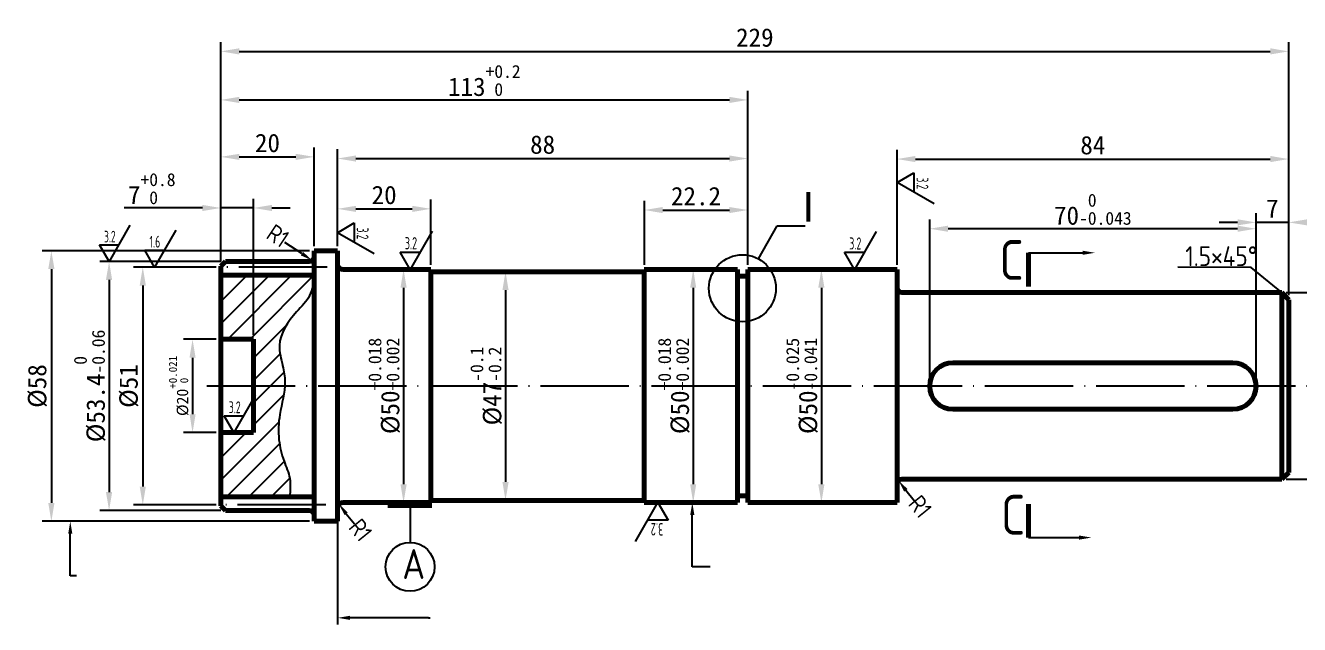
# Model space of a CAD drawing. Header units: millimetres. Extents: x -768 to 1998, y -1210 to -137.
# Drawn here: x -19.1 to 154, y -1167.1 to -1085.8 of the extents above; entities that cross this region are included whole.
import ezdxf

# ---------------------------------------------------------------- set-up
doc = ezdxf.new("R2010")
doc.units = ezdxf.units.MM
doc.header["$LTSCALE"] = 0.5
doc.header["$MEASUREMENT"] = 0
doc.linetypes.add('ACAD_ISO04W100', pattern=[30, 24, -3, 0, -3])
for name, color, linetype in [('中心线', 255, 'ACAD_ISO04W100'), ('剖面线', 2, 'Continuous'), ('标注线', 3, 'Continuous'), ('细实线', 255, 'Continuous')]:
    doc.layers.add(name, color=color, linetype=linetype)
doc.layers.add('粗实线', color=7, linetype='Continuous', lineweight=70)
doc.styles.add('biaozhu', font='gbenor.shx', dxfattribs={"height": 5, "bigfont": 'gbcbig.shx'})
doc.styles.add('gbcbig1', font='gbenor.shx', dxfattribs={"width": 0.7, "height": 5, "bigfont": 'gbcbig.shx'})
doc.styles.get("Standard").update_dxf_attribs({"font": '', "height": 2.5})
doc.styles.get('Standard').set_extended_font_data('SimSun')
doc.dimstyles.new('ISO-25', dxfattribs={"dimtxt": 2.5, "dimasz": 2.5, "dimexe": 1.25, "dimexo": 0.625, "dimtad": 1, "dimdsep": 46, "dimtxsty": 'Standard', "dimcen": 2.5, "dimadec": 0, "dimazin": 0, "dimtp": 0.5, "dimtm": 0.3, "dimtfac": 1, "dimtmove": 0, "dimatfit": 3, "dimfxl": 1, "dimarcsym": 0})

# ---------------------------------------------------------------- blocks, each defined once
blk = doc.blocks.new('*D251')
at = {"layer": 'Defpoints', "color": 0, "transparency": 16777216}
for p in [(7.47, -1128.36), (3.62, -1141.03), (7.47, -1141.03)]:
    blk.add_point(p, dxfattribs=at)
at = {"layer": '标注线', "color": 0, "lineweight": -2, "transparency": 16777216}
for p, q in [((6.85, -1128.36), (2.37, -1128.36)), ((3.62, -1130.86), (3.62, -1138.53)), ((6.85, -1141.03), (2.37, -1141.03))]:
    blk.add_line(p, q, dxfattribs=at)
at = {"layer": '标注线', "color": 0, "transparency": 16777216}
for points in [[(3.21, -1130.86), (4.04, -1130.86), (3.62, -1128.36)], [(3.21, -1138.53), (4.04, -1138.53), (3.62, -1141.03)]]:
    blk.add_solid(points, dxfattribs=at)
at = {"layer": '标注线', "color": 0, "transparency": 16777216, "insert": (1.75, -1134.7), "char_height": 2.5, "attachment_point": 5, "rotation": 90}
blk.add_mtext('{\\H0.625x;%%C20\\H0.7x;\\S+0.021^  0;}', dxfattribs=at)
blk = doc.blocks.new('*D252')
at = {"layer": 'Defpoints', "color": 0, "transparency": 16777216}
for p in [(7.47, -1118.56), (-3.14, -1150.86), (7.47, -1150.86)]:
    blk.add_point(p, dxfattribs=at)
at = {"layer": '标注线', "color": 0, "lineweight": -2, "transparency": 16777216}
for p, q in [((6.85, -1118.56), (-4.39, -1118.56)), ((-3.14, -1121.06), (-3.14, -1148.36)), ((6.85, -1150.86), (-4.39, -1150.86))]:
    blk.add_line(p, q, dxfattribs=at)
at = {"layer": '标注线', "color": 0, "transparency": 16777216}
for points in [[(-3.56, -1121.06), (-2.72, -1121.06), (-3.14, -1118.56)], [(-3.56, -1148.36), (-2.72, -1148.36), (-3.14, -1150.86)]]:
    blk.add_solid(points, dxfattribs=at)
at = {"layer": '标注线', "color": 0, "transparency": 16777216, "insert": (-5.02, -1134.71), "char_height": 2.5, "attachment_point": 5, "rotation": 90}
blk.add_mtext('%%C51', dxfattribs=at)
blk = doc.blocks.new('*D253')
at = {"layer": 'Defpoints', "color": 0, "transparency": 16777216}
for p in [(8.1, -1117.8), (-7.72, -1151.61), (8.1, -1151.61)]:
    blk.add_point(p, dxfattribs=at)
at = {"layer": '标注线', "color": 0, "lineweight": -2, "transparency": 16777216}
for p, q in [((7.48, -1117.8), (-8.97, -1117.8)), ((-7.72, -1120.3), (-7.72, -1149.11)), ((7.48, -1151.61), (-8.97, -1151.61))]:
    blk.add_line(p, q, dxfattribs=at)
at = {"layer": '标注线', "color": 0, "transparency": 16777216}
for points in [[(-8.14, -1120.3), (-7.3, -1120.3), (-7.72, -1117.8)], [(-8.14, -1149.11), (-7.3, -1149.11), (-7.72, -1151.61)]]:
    blk.add_solid(points, dxfattribs=at)
at = {"layer": '标注线', "color": 0, "transparency": 16777216, "insert": (-10.34, -1134.7), "char_height": 2.5, "attachment_point": 5, "rotation": 90}
blk.add_mtext('%%C53.4{\\H0.7x;\\S 0^ -0.06;}', dxfattribs=at)
blk = doc.blocks.new('*D235')
at = {"layer": 'Defpoints', "color": 0, "transparency": 16777216}
for p in [(20.14, -1116.34), (-15.56, -1153.08), (20.14, -1153.08)]:
    blk.add_point(p, dxfattribs=at)
at = {"layer": '标注线', "color": 0, "lineweight": -2, "transparency": 16777216}
for p, q in [((19.51, -1116.34), (-16.81, -1116.34)), ((-15.56, -1118.84), (-15.56, -1150.58)), ((19.51, -1153.08), (-16.81, -1153.08))]:
    blk.add_line(p, q, dxfattribs=at)
at = {"layer": '标注线', "color": 0, "transparency": 16777216}
for points in [[(-15.98, -1118.84), (-15.14, -1118.84), (-15.56, -1116.34)], [(-15.98, -1150.58), (-15.14, -1150.58), (-15.56, -1153.08)]]:
    blk.add_solid(points, dxfattribs=at)
at = {"layer": '标注线', "color": 0, "transparency": 16777216, "insert": (-17.44, -1134.71), "char_height": 2.5, "attachment_point": 5, "rotation": 90}
blk.add_mtext('%%C58', dxfattribs=at)
blk = doc.blocks.new('*D236')
at = {"layer": 'Defpoints', "color": 0, "transparency": 16777216}
for p in [(11.9, -1110.53), (7.47, -1118.43), (11.9, -1128.36)]:
    blk.add_point(p, dxfattribs=at)
at = {"layer": '标注线', "color": 0, "lineweight": -2, "transparency": 16777216}
for p, q in [((7.47, -1117.8), (7.47, -1109.28)), ((11.9, -1127.74), (11.9, -1109.28)), ((4.97, -1110.53), (-5.69, -1110.53)), ((11.9, -1110.53), (7.47, -1110.53)), ((14.4, -1110.53), (16.9, -1110.53))]:
    blk.add_line(p, q, dxfattribs=at)
at = {"layer": '标注线', "color": 0, "transparency": 16777216}
for points in [[(4.97, -1110.12), (4.97, -1110.95), (7.47, -1110.53)], [(14.4, -1110.12), (14.4, -1110.95), (11.9, -1110.53)]]:
    blk.add_solid(points, dxfattribs=at)
at = {"layer": '标注线', "color": 0, "transparency": 16777216, "insert": (-1.92, -1107.91), "char_height": 2.5, "attachment_point": 5}
blk.add_mtext('7{\\H0.7x;\\S+0.8^  0;}', dxfattribs=at)
blk = doc.blocks.new('*D237')
at = {"layer": 'Defpoints', "color": 0, "transparency": 16777216}
for p in [(20.14, -1103.59), (20.14, -1116.34), (7.47, -1118.43)]:
    blk.add_point(p, dxfattribs=at)
at = {"layer": '标注线', "color": 0, "lineweight": -2, "transparency": 16777216}
for p, q in [((7.47, -1117.8), (7.47, -1102.34)), ((20.14, -1115.72), (20.14, -1102.34)), ((9.97, -1103.59), (17.64, -1103.59))]:
    blk.add_line(p, q, dxfattribs=at)
at = {"layer": '标注线', "color": 0, "transparency": 16777216}
for points in [[(9.97, -1103.18), (9.97, -1104.01), (7.47, -1103.59)], [(17.64, -1103.18), (17.64, -1104.01), (20.14, -1103.59)]]:
    blk.add_solid(points, dxfattribs=at)
at = {"layer": '标注线', "color": 0, "transparency": 16777216, "insert": (13.8, -1101.72), "char_height": 2.5, "attachment_point": 5}
blk.add_mtext('20', dxfattribs=at)
blk = doc.blocks.new('*D238')
at = {"layer": 'Defpoints', "color": 0, "transparency": 16777216}
for p in [(35.98, -1110.65), (23.32, -1116.34), (35.98, -1118.87)]:
    blk.add_point(p, dxfattribs=at)
at = {"layer": '标注线', "color": 0, "lineweight": -2, "transparency": 16777216}
for p, q in [((23.32, -1115.72), (23.32, -1109.4)), ((35.98, -1118.24), (35.98, -1109.4)), ((25.82, -1110.65), (33.48, -1110.65))]:
    blk.add_line(p, q, dxfattribs=at)
at = {"layer": '标注线', "color": 0, "transparency": 16777216}
for points in [[(25.82, -1110.24), (25.82, -1111.07), (23.32, -1110.65)], [(33.48, -1110.24), (33.48, -1111.07), (35.98, -1110.65)]]:
    blk.add_solid(points, dxfattribs=at)
at = {"layer": '标注线', "color": 0, "transparency": 16777216, "insert": (29.65, -1108.78), "char_height": 2.5, "attachment_point": 5}
blk.add_mtext('20', dxfattribs=at)
blk = doc.blocks.new('*D239')
at = {"layer": 'Defpoints', "color": 0, "transparency": 16777216}
for p in [(79.05, -1103.82), (23.32, -1115.92), (79.05, -1118.87)]:
    blk.add_point(p, dxfattribs=at)
at = {"layer": '标注线', "color": 0, "lineweight": -2, "transparency": 16777216}
for p, q in [((23.32, -1115.3), (23.32, -1102.57)), ((25.82, -1103.82), (76.55, -1103.82)), ((79.05, -1118.24), (79.05, -1102.57))]:
    blk.add_line(p, q, dxfattribs=at)
at = {"layer": '标注线', "color": 0, "transparency": 16777216}
for points in [[(25.82, -1103.4), (25.82, -1104.24), (23.32, -1103.82)], [(76.55, -1103.4), (76.55, -1104.24), (79.05, -1103.82)]]:
    blk.add_solid(points, dxfattribs=at)
at = {"layer": '标注线', "color": 0, "transparency": 16777216, "insert": (51.18, -1101.94), "char_height": 2.5, "attachment_point": 5}
blk.add_mtext('88', dxfattribs=at)
blk = doc.blocks.new('*D240')
at = {"layer": 'Defpoints', "color": 0, "transparency": 16777216}
for p in [(79.05, -1110.81), (65, -1118.87), (79.05, -1118.87)]:
    blk.add_point(p, dxfattribs=at)
at = {"layer": '标注线', "color": 0, "lineweight": -2, "transparency": 16777216}
for p, q in [((65, -1118.24), (65, -1109.56)), ((67.5, -1110.81), (76.55, -1110.81)), ((79.05, -1118.24), (79.05, -1109.56))]:
    blk.add_line(p, q, dxfattribs=at)
at = {"layer": '标注线', "color": 0, "transparency": 16777216}
for points in [[(67.5, -1110.4), (67.5, -1111.23), (65, -1110.81)], [(76.55, -1110.4), (76.55, -1111.23), (79.05, -1110.81)]]:
    blk.add_solid(points, dxfattribs=at)
at = {"layer": '标注线', "color": 0, "transparency": 16777216, "insert": (72.02, -1108.94), "char_height": 2.5, "attachment_point": 5}
blk.add_mtext('22.2', dxfattribs=at)
blk = doc.blocks.new('*D241')
at = {"layer": 'Defpoints', "color": 0, "transparency": 16777216}
for p in [(79.05, -1095.86), (7.47, -1118.43), (79.05, -1118.87)]:
    blk.add_point(p, dxfattribs=at)
at = {"layer": '标注线', "color": 0, "lineweight": -2, "transparency": 16777216}
for p, q in [((7.47, -1117.8), (7.47, -1094.61)), ((79.05, -1118.24), (79.05, -1094.61)), ((9.97, -1095.86), (76.55, -1095.86))]:
    blk.add_line(p, q, dxfattribs=at)
at = {"layer": '标注线', "color": 0, "transparency": 16777216}
for points in [[(9.97, -1095.44), (9.97, -1096.28), (7.47, -1095.86)], [(76.55, -1095.44), (76.55, -1096.28), (79.05, -1095.86)]]:
    blk.add_solid(points, dxfattribs=at)
at = {"layer": '标注线', "color": 0, "transparency": 16777216, "insert": (43.26, -1093.24), "char_height": 2.5, "attachment_point": 5}
blk.add_mtext('113{\\H0.7x;\\S+0.2^  0;}', dxfattribs=at)
blk = doc.blocks.new('*D242')
at = {"layer": 'Defpoints', "color": 0, "transparency": 16777216}
for p in [(152.54, -1089.27), (7.47, -1118.43), (152.54, -1122.99)]:
    blk.add_point(p, dxfattribs=at)
at = {"layer": '标注线', "color": 0, "lineweight": -2, "transparency": 16777216}
for p, q in [((7.47, -1117.8), (7.47, -1088.02)), ((152.54, -1122.37), (152.54, -1088.02)), ((9.97, -1089.27), (150.04, -1089.27))]:
    blk.add_line(p, q, dxfattribs=at)
at = {"layer": '标注线', "color": 0, "transparency": 16777216}
for points in [[(9.97, -1088.85), (9.97, -1089.69), (7.47, -1089.27)], [(150.04, -1088.85), (150.04, -1089.69), (152.54, -1089.27)]]:
    blk.add_solid(points, dxfattribs=at)
at = {"layer": '标注线', "color": 0, "transparency": 16777216, "insert": (80.01, -1087.4), "char_height": 2.5, "attachment_point": 5}
blk.add_mtext('229', dxfattribs=at)
blk = doc.blocks.new('*D243')
at = {"layer": 'Defpoints', "color": 0, "transparency": 16777216}
for p in [(152.54, -1103.89), (99.33, -1118.87), (152.54, -1122.99)]:
    blk.add_point(p, dxfattribs=at)
at = {"layer": '标注线', "color": 0, "lineweight": -2, "transparency": 16777216}
for p, q in [((99.33, -1118.24), (99.33, -1102.64)), ((101.83, -1103.89), (150.04, -1103.89)), ((152.54, -1122.37), (152.54, -1102.64))]:
    blk.add_line(p, q, dxfattribs=at)
at = {"layer": '标注线', "color": 0, "transparency": 16777216}
for points in [[(101.83, -1103.47), (101.83, -1104.31), (99.33, -1103.89)], [(150.04, -1103.47), (150.04, -1104.31), (152.54, -1103.89)]]:
    blk.add_solid(points, dxfattribs=at)
at = {"layer": '标注线', "color": 0, "transparency": 16777216, "insert": (125.93, -1102.02), "char_height": 2.5, "attachment_point": 5}
blk.add_mtext('84', dxfattribs=at)
blk = doc.blocks.new('*D244')
at = {"layer": 'Defpoints', "color": 0, "transparency": 16777216}
for p in [(103.77, -1113.35), (103.77, -1134.71), (148.1, -1134.7)]:
    blk.add_point(p, dxfattribs=at)
at = {"layer": '标注线', "color": 0, "lineweight": -2, "transparency": 16777216}
for p, q in [((103.77, -1134.09), (103.77, -1112.1)), ((148.1, -1134.08), (148.1, -1112.1)), ((145.6, -1113.35), (106.27, -1113.35))]:
    blk.add_line(p, q, dxfattribs=at)
at = {"layer": '标注线', "color": 0, "transparency": 16777216}
for points in [[(106.27, -1112.93), (106.27, -1113.77), (103.77, -1113.35)], [(145.6, -1112.93), (145.6, -1113.77), (148.1, -1113.35)]]:
    blk.add_solid(points, dxfattribs=at)
at = {"layer": '标注线', "color": 0, "transparency": 16777216, "insert": (125.93, -1110.73), "char_height": 2.5, "attachment_point": 5}
blk.add_mtext('70{\\H0.7x;\\S 0^ -0.043;}', dxfattribs=at)
blk = doc.blocks.new('*D245')
at = {"layer": 'Defpoints', "color": 0, "transparency": 16777216}
for p in [(148.1, -1112.49), (148.1, -1122.99), (152.54, -1122.99)]:
    blk.add_point(p, dxfattribs=at)
at = {"layer": '标注线', "color": 0, "lineweight": -2, "transparency": 16777216}
for p, q in [((145.6, -1112.49), (143.1, -1112.49)), ((148.1, -1122.37), (148.1, -1111.24)), ((152.54, -1112.49), (148.1, -1112.49)), ((152.54, -1122.37), (152.54, -1111.24)), ((155.04, -1112.49), (157.54, -1112.49))]:
    blk.add_line(p, q, dxfattribs=at)
at = {"layer": '标注线', "color": 0, "transparency": 16777216}
for points in [[(145.6, -1112.07), (145.6, -1112.9), (148.1, -1112.49)], [(155.04, -1112.07), (155.04, -1112.9), (152.54, -1112.49)]]:
    blk.add_solid(points, dxfattribs=at)
at = {"layer": '标注线', "color": 0, "transparency": 16777216, "insert": (150.32, -1110.61), "char_height": 2.5, "attachment_point": 5}
blk.add_mtext('7', dxfattribs=at)
blk = doc.blocks.new('*D246')
at = {"layer": 'Defpoints', "color": 0, "transparency": 16777216}
for p in [(32.29, -1118.87), (32.29, -1150.54), (32.29, -1150.54)]:
    blk.add_point(p, dxfattribs=at)
at = {"layer": '标注线', "color": 0, "lineweight": -2, "transparency": 16777216}
for p, q in [((32.92, -1118.87), (33.54, -1118.87)), ((32.29, -1121.37), (32.29, -1148.04)), ((31.67, -1150.54), (31.04, -1150.54))]:
    blk.add_line(p, q, dxfattribs=at)
at = {"layer": '标注线', "color": 0, "transparency": 16777216}
for points in [[(31.87, -1121.37), (32.71, -1121.37), (32.29, -1118.87)], [(31.87, -1148.04), (32.71, -1148.04), (32.29, -1150.54)]]:
    blk.add_solid(points, dxfattribs=at)
at = {"layer": '标注线', "color": 0, "transparency": 16777216, "insert": (29.67, -1134.7), "char_height": 2.5, "attachment_point": 5, "rotation": 90}
blk.add_mtext('%%C50{\\H0.7x;\\S+0.018^ +0.002;}', dxfattribs=at)
blk = doc.blocks.new('*D247')
at = {"layer": 'Defpoints', "color": 0, "transparency": 16777216}
for p in [(49.65, -1119.19), (46.14, -1150.23), (49.65, -1150.23)]:
    blk.add_point(p, dxfattribs=at)
at = {"layer": '标注线', "color": 0, "lineweight": -2, "transparency": 16777216}
for p, q in [((49.03, -1119.19), (44.89, -1119.19)), ((46.14, -1121.69), (46.14, -1147.73)), ((49.03, -1150.23), (44.89, -1150.23))]:
    blk.add_line(p, q, dxfattribs=at)
at = {"layer": '标注线', "color": 0, "transparency": 16777216}
for points in [[(45.72, -1121.69), (46.56, -1121.69), (46.14, -1119.19)], [(45.72, -1147.73), (46.56, -1147.73), (46.14, -1150.23)]]:
    blk.add_solid(points, dxfattribs=at)
at = {"layer": '标注线', "color": 0, "transparency": 16777216, "insert": (43.52, -1134.71), "char_height": 2.5, "attachment_point": 5, "rotation": 90}
blk.add_mtext('%%C47{\\H0.7x;\\S-0.1^ -0.2;}', dxfattribs=at)
blk = doc.blocks.new('*D248')
at = {"layer": 'Defpoints', "color": 0, "transparency": 16777216}
for p in [(71.64, -1118.87), (71.64, -1150.54), (71.64, -1150.54)]:
    blk.add_point(p, dxfattribs=at)
at = {"layer": '标注线', "color": 0, "lineweight": -2, "transparency": 16777216}
for p, q in [((72.26, -1118.87), (72.89, -1118.87)), ((71.64, -1121.37), (71.64, -1148.04)), ((71.01, -1150.54), (70.39, -1150.54))]:
    blk.add_line(p, q, dxfattribs=at)
at = {"layer": '标注线', "color": 0, "transparency": 16777216}
for points in [[(71.22, -1121.37), (72.05, -1121.37), (71.64, -1118.87)], [(71.22, -1148.04), (72.05, -1148.04), (71.64, -1150.54)]]:
    blk.add_solid(points, dxfattribs=at)
at = {"layer": '标注线', "color": 0, "transparency": 16777216, "insert": (69.02, -1134.7), "char_height": 2.5, "attachment_point": 5, "rotation": 90}
blk.add_mtext('%%C50{\\H0.7x;\\S+0.018^ +0.002;}', dxfattribs=at)
blk = doc.blocks.new('*D249')
at = {"layer": 'Defpoints', "color": 0, "transparency": 16777216}
for p in [(93.55, -1118.87), (89.05, -1150.54), (93.55, -1150.54)]:
    blk.add_point(p, dxfattribs=at)
at = {"layer": '标注线', "color": 0, "lineweight": -2, "transparency": 16777216}
for p, q in [((92.92, -1118.87), (87.8, -1118.87)), ((89.05, -1121.37), (89.05, -1148.04)), ((92.92, -1150.54), (87.8, -1150.54))]:
    blk.add_line(p, q, dxfattribs=at)
at = {"layer": '标注线', "color": 0, "transparency": 16777216}
for points in [[(88.63, -1121.37), (89.47, -1121.37), (89.05, -1118.87)], [(88.63, -1148.04), (89.47, -1148.04), (89.05, -1150.54)]]:
    blk.add_solid(points, dxfattribs=at)
at = {"layer": '标注线', "color": 0, "transparency": 16777216, "insert": (86.43, -1134.7), "char_height": 2.5, "attachment_point": 5, "rotation": 90}
blk.add_mtext('%%C50{\\H0.7x;\\S-0.025^ -0.041;}', dxfattribs=at)
blk = doc.blocks.new('*D250')
at = {"layer": 'Defpoints', "color": 0, "transparency": 16777216}
for p in [(151.59, -1122.03), (151.59, -1147.37), (160.36, -1147.37)]:
    blk.add_point(p, dxfattribs=at)
at = {"layer": '标注线', "color": 0, "lineweight": -2, "transparency": 16777216}
for p, q in [((152.21, -1122.03), (161.61, -1122.03)), ((160.36, -1124.53), (160.36, -1144.87)), ((152.21, -1147.37), (161.61, -1147.37))]:
    blk.add_line(p, q, dxfattribs=at)
at = {"layer": '标注线', "color": 0, "transparency": 16777216}
for points in [[(159.94, -1124.53), (160.77, -1124.53), (160.36, -1122.03)], [(159.94, -1144.87), (160.77, -1144.87), (160.36, -1147.37)]]:
    blk.add_solid(points, dxfattribs=at)
at = {"layer": '标注线', "color": 0, "transparency": 16777216, "insert": (157.74, -1134.7), "char_height": 2.5, "attachment_point": 5, "rotation": 90}
blk.add_mtext('%%C40{\\H0.7x;\\S+0.05^ +0.034;}', dxfattribs=at)
blk = doc.blocks.new('粗糙度3.2')
at = {"layer": '标注线'}
for p, q in [((6.3, 10.95), (0, 0)), ((0, 0), (-2.89, 4.98)), ((-2.89, 4.98), (2.86, 4.98))]:
    blk.add_line(p, q, dxfattribs=at)
at = {"layer": '标注线', "insert": (-1.52, 9.25), "char_height": 3.5, "attachment_point": 1, "style": 'gbcbig1'}
blk.add_mtext_dynamic_manual_height_columns('3.2', width=18.0586, gutter_width=25, heights=[0], dxfattribs=at)

msp = doc.modelspace()

# ---------------------------------------------------------------- hatches: boundary and pattern name
at = {"layer": '剖面线'}
h = msp.add_hatch(dxfattribs=at)
h.set_pattern_fill('ANSI31', color=256, scale=0.675523)
h.set_pattern_definition([(45, (-49.9499, -1265.5717), (-1.516593, 1.516593), [])])
edge = h.paths.add_edge_path()
edge.add_line((7.47097, -1119.65461), (20.13703, -1119.67825))
edge.add_spline(control_points=[(20.13703, -1119.67825), (20.03282, -1120.64346), (19.82381, -1122.57936), (17.15026, -1125.09052), (14.91307, -1128.38871), (15.85263, -1131.76576), (16.42987, -1134.89739), (15.36098, -1138.21385), (15.19492, -1141.87449), (15.91628, -1144.76568), (17.03561, -1147.22469), (16.88678, -1148.90539), (16.81278, -1149.74106)], knot_values=[0, 0, 0, 0, 2.807223321, 5.63037641, 10.774425113, 13.543407213, 15.776166075, 20.267884663, 23.689929545, 26.653393038, 29.153542755, 31.625985749, 31.625985749, 31.625985749, 31.625985749], degree=3, periodic=0)
edge.add_line((16.81278, -1149.74106), (7.47097, -1149.74106))
edge.add_line((7.47097, -1149.74106), (7.47097, -1141.03086))
edge.add_line((7.47097, -1141.03086), (11.90308, -1141.03086))
edge.add_line((11.90308, -1141.03086), (11.90308, -1128.36481))
edge.add_line((11.90308, -1128.36481), (7.47097, -1128.36481))
edge.add_line((7.47097, -1128.36481), (7.47097, -1119.65461))

# ---------------------------------------------------------------- linework, layer by layer
at = {"layer": '中心线'}
for p, q in [((21.90082, -1118.55824), (5.57613, -1118.55824)), ((5.57613, -1134.70392), (155.78275, -1134.70392)), ((21.73396, -1150.86108), (5.57613, -1150.86108))]:
    msp.add_line(p, q, dxfattribs=at)
at = {"layer": '标注线'}
for p, q in [((99.32726, -1107.07164), (101.62005, -1105.73882)), ((101.62005, -1105.73882), (101.62005, -1108.38879)), ((104.37556, -1109.9737), (99.32726, -1107.07164)), ((23.31874, -1113.88767), (25.58249, -1112.57174)), ((25.58249, -1112.57174), (25.58249, -1115.18813)), ((1.3676, -1113.52526), (-1.52565, -1118.55824)), ((28.30308, -1116.75296), (23.31874, -1113.88767)), ((36.16517, -1113.6837), (33.18476, -1118.8683)), ((80.52204, -1117.45708), (83.02688, -1112.97031)), ((83.02688, -1112.97031), (86.82805, -1112.97031)), ((96.50339, -1113.7275), (93.54816, -1118.8683)), ((-1.52565, -1118.55824), (-2.85442, -1116.2724)), ((-2.85442, -1116.2724), (-0.2125, -1116.2724)), ((18.47893, -1116.73222), (16.17959, -1115.2099)), ((33.18476, -1118.8683), (31.81596, -1116.5136)), ((31.81596, -1116.5136), (34.53747, -1116.5136)), ((93.54816, -1118.8683), (92.19092, -1116.53349)), ((92.19092, -1116.53349), (94.88944, -1116.53349)), ((117.21241, -1121.21574), (117.21241, -1116.618)), ((117.21241, -1116.618), (124.5267, -1116.618)), ((147.45355, -1118.6062), (137.49229, -1118.58256)), ((151.58843, -1122.0257), (147.45355, -1118.6062)), ((12.13441, -1136.00672), (9.24624, -1141.03086)), ((9.24624, -1141.03086), (7.9198, -1138.74904)), ((7.9198, -1138.74904), (10.55709, -1138.74904)), ((100.52509, -1148.86768), (101.66577, -1150.23084)), ((63.80377, -1155.83063), (66.8454, -1150.53953)), ((66.8454, -1150.53953), (68.24232, -1152.9426)), ((117.21241, -1150.74219), (117.21241, -1155.28812)), ((24.49243, -1152.06022), (25.63311, -1153.42337)), ((71.51664, -1159.24972), (71.51664, -1152.22834)), ((23.31874, -1153.07747), (23.31874, -1167.09052)), ((68.24232, -1152.9426), (65.4649, -1152.9426)), ((-12.98793, -1160.47715), (-12.98793, -1154.76628)), ((117.21241, -1155.28812), (124.06356, -1155.28812)), ((73.93569, -1159.2379), (71.51664, -1159.24972)), ((-12.16103, -1160.47715), (-12.98793, -1160.47715)), ((35.68556, -1166.18464), (25.00755, -1166.18464)), ((35.68556, -1166.18464), (35.92468, -1166.18464))]:
    msp.add_line(p, q, dxfattribs=at)
for points in [[(124.5267, -1116.33653), (124.5267, -1116.89947), (126.21551, -1116.618)], [(18.63431, -1116.49753), (18.32355, -1116.96692), (19.88708, -1117.66452)], [(100.75083, -1148.69956), (100.29935, -1149.0358), (99.51636, -1147.51323)], [(24.71817, -1151.89209), (24.26669, -1152.22834), (23.4837, -1150.70577)], [(71.23518, -1152.22834), (71.79811, -1152.22834), (71.51664, -1150.53953)], [(-13.26939, -1154.76628), (-12.70646, -1154.76628), (-12.98793, -1153.07747)], [(124.06356, -1155.00665), (124.06356, -1155.56959), (125.75237, -1155.28812)], [(25.00755, -1166.46611), (25.00755, -1165.90318), (23.31874, -1166.18464)]]:
    msp.add_solid(points, dxfattribs=at)
at = {"layer": '粗实线'}
for p, q in [((20.13703, -1116.34252), (20.13703, -1117.12005)), ((20.13703, -1116.34252), (23.31874, -1116.34252)), ((23.31874, -1116.34252), (23.31874, -1118.19278)), ((7.47097, -1118.42718), (8.10258, -1117.79557)), ((8.10258, -1117.79557), (19.4615, -1117.79557)), ((20.13703, -1117.12005), (20.13703, -1149.74106)), ((117.21241, -1121.21574), (117.21241, -1116.618)), ((7.47097, -1118.55824), (7.47097, -1118.42718)), ((7.47097, -1118.55824), (7.47097, -1119.65461)), ((7.47097, -1119.65461), (7.47097, -1128.36481)), ((7.47097, -1119.65461), (20.13703, -1119.67825)), ((23.31874, -1151.21505), (23.31874, -1118.19278)), ((23.99426, -1118.8683), (35.9848, -1118.8683)), ((35.9848, -1118.8683), (35.9848, -1150.53953)), ((35.9848, -1119.18985), (64.99852, -1119.18985)), ((64.99852, -1119.18985), (64.99852, -1118.8683)), ((64.99852, -1118.8683), (77.66525, -1118.8683)), ((64.99852, -1119.18985), (64.99852, -1150.53953)), ((77.66525, -1118.8683), (77.66525, -1149.59852)), ((77.66525, -1119.80931), (79.04738, -1119.80931)), ((79.04738, -1118.8683), (79.04738, -1150.53953)), ((99.32726, -1118.8683), (79.04738, -1118.8683)), ((99.32726, -1121.35017), (99.32726, -1118.8683)), ((99.32726, -1148.0455), (99.32726, -1121.35017)), ((100.00278, -1122.0257), (151.58843, -1122.0257)), ((151.58843, -1122.0257), (151.58843, -1147.36997)), ((151.58843, -1122.0257), (152.54159, -1122.99102)), ((152.54159, -1122.99102), (152.54159, -1146.42897)), ((7.47097, -1128.36481), (11.90308, -1128.36481)), ((7.47097, -1141.03086), (7.47097, -1128.36481)), ((11.90308, -1128.36481), (11.90308, -1141.03086)), ((144.93993, -1131.54652), (106.92959, -1131.54652)), ((106.92959, -1137.87347), (144.93993, -1137.87347)), ((11.90308, -1141.03086), (7.47097, -1141.03086)), ((7.47097, -1141.03086), (7.47097, -1149.74106)), ((151.58843, -1147.36997), (100.00278, -1147.36997)), ((152.54159, -1146.42897), (151.58843, -1147.36997)), ((99.32726, -1148.0455), (99.32726, -1150.53953)), ((7.47097, -1149.74106), (16.81278, -1149.74106)), ((7.47097, -1149.74106), (7.47097, -1150.99213)), ((7.47097, -1150.99213), (8.10258, -1151.61226)), ((16.81278, -1149.74106), (20.13703, -1149.74106)), ((20.13703, -1149.74106), (20.13703, -1152.28778)), ((35.9848, -1150.53953), (23.99426, -1150.53953)), ((30.1699, -1150.93268), (36.15166, -1150.93268)), ((64.99852, -1150.23014), (35.9848, -1150.23014)), ((77.66525, -1150.53953), (64.99852, -1150.53953)), ((77.66525, -1149.59852), (77.66525, -1150.53953)), ((77.66525, -1149.59852), (79.04738, -1149.59852)), ((79.04738, -1150.53953), (99.32726, -1150.53953)), ((117.21241, -1150.74219), (117.21241, -1155.28812)), ((8.10258, -1151.61226), (19.4615, -1151.61226)), ((20.13703, -1152.28778), (20.13703, -1153.07747)), ((23.31874, -1153.07747), (23.31874, -1151.21505)), ((20.13703, -1153.07747), (23.31874, -1153.07747))]:
    msp.add_line(p, q, dxfattribs=at)
for centre, radius, start, end in [((19.4615, -1117.12005), 0.67552, 270, 0), ((23.99426, -1118.19278), 0.67552, 180, 270), ((100.00278, -1121.35017), 0.67552, 180, 270), ((106.92959, -1134.70999), 3.16347, 90, 270), ((144.93993, -1134.70999), 3.16347, 270, 90), ((100.00278, -1148.0455), 0.67552, 90, 180), ((23.99426, -1151.21505), 0.67552, 90, 180), ((19.4615, -1152.28778), 0.67552, 0, 90)]:
    msp.add_arc(centre, radius, start, end, dxfattribs=at)
at = {"layer": '细实线'}
msp.add_line((33.1726, -1150.94484), (33.1726, -1155.93763), dxfattribs=at)
for centre, radius in [((78.32846, -1121.44322), 4.54985), ((33.17055, -1159.25933), 3.3217)]:
    msp.add_circle(centre, radius, dxfattribs=at)
msp.add_spline([(20.13703, -1119.67825), (19.52906, -1122.41885), (17.76594, -1124.62376), (15.42465, -1129.20411), (15.85354, -1131.93967), (16.16934, -1134.14999), (15.47794, -1138.58817), (15.36479, -1142.00835), (16.05011, -1144.89148), (16.8246, -1147.26865), (16.81278, -1149.74106)], degree=3, dxfattribs=at)

# ---------------------------------------------------------------- block references
at = {"layer": '标注线', "xscale": 0.4503487672619597, "yscale": 0.4503487672619597, "zscale": 0.4503487672619597}
msp.add_blockref('粗糙度3.2', (-7.72155, -1117.79557), dxfattribs=at)

# ---------------------------------------------------------------- texts
at = {"layer": '标注线', "attachment_point": 1, "style": 'gbcbig1'}
for insert, char_height, rotation in [((103.58863, -1106.37282), 1.613023, 270), ((27.52612, -1113.1977), 1.592584, 270), ((67.57783, -1155.00585), 1.690602, 180)]:
    msp.add_mtext_dynamic_manual_height_columns('3.2', width=18.0586218, gutter_width=25, heights=[0], dxfattribs=dict(at, insert=insert, char_height=char_height, rotation=rotation))
at = {"layer": '标注线', "insert": (84.52857, -1108.33487), "char_height": 4.05314, "attachment_point": 1}
msp.add_mtext_dynamic_manual_height_columns('Ⅰ', width=12.3653239, gutter_width=12.5, heights=[0], dxfattribs=at)
at = {"layer": '标注线', "char_height": 2.364331, "attachment_point": 5, "style": 'biaozhu'}
for insert, rotation in [((15.22231, -1114.31051), 326.4927235), ((102.4811, -1151.06926), 308.9333669), ((26.44845, -1154.2618), 308.9333669)]:
    msp.add_mtext('R1', dxfattribs=dict(at, insert=insert, rotation=rotation))
at = {"layer": '标注线', "attachment_point": 1}
for s, width, gutter_width, insert, char_height, style in [('1.6', 18.0586218, 25, (-2.22235, -1114.3098), 1.608128, 'gbcbig1'), ('3.2', 18.0586218, 25, (32.46707, -1114.49188), 1.656573, 'gbcbig1'), ('3.2', 18.0586218, 25, (92.83653, -1114.52885), 1.642578, 'gbcbig1'), ('C', 17.408018, 12.5, (113.23609, -1114.88912), 5.40419, 'biaozhu'), ('1.5×45%%D', 22.1127015, 12.5, (138.49075, -1115.72138), 2.702093, 'biaozhu'), ('3.2', 18.0586218, 25, (8.55077, -1136.78989), 1.605303, 'gbcbig1'), ('C', 53.9498981, 12.5, (113.44197, -1149.49061), 5.40419, 'biaozhu'), ('A', 49.2060586, 12.5, (32.1139, -1156.85026), 4.05314, 'biaozhu')]:
    msp.add_mtext_dynamic_manual_height_columns(s, width=width, gutter_width=gutter_width, heights=[0], dxfattribs=dict(at, insert=insert, char_height=char_height, style=style))

# ---------------------------------------------------------------- dimensions: what is measured, and where the dimension line sits
at = {"layer": '标注线'}
for base, p1, p2, text, picture, middle in [((152.54159, -1089.27025), (7.47097, -1118.42718), (152.54159, -1122.99102), '229', '*D242', (80.00628, -1087.39525)), ((79.04738, -1095.85931), (7.47097, -1118.42718), (79.04738, -1118.8683), '113{\\H0.7x;\\S+0.2^  0;}', '*D241', (43.25917, -1093.23639)), ((20.13703, -1103.59375), (7.47097, -1118.42718), (20.13703, -1116.34252), '20', '*D237', (13.804, -1101.71875)), ((79.04738, -1103.819), (23.31874, -1115.92032), (79.04738, -1118.8683), '88', '*D239', (51.18306, -1101.944)), ((152.54159, -1103.8906), (99.32726, -1118.8683), (152.54159, -1122.99102), '84', '*D243', (125.93442, -1102.0156)), ((35.9848, -1110.65376), (23.31874, -1116.34252), (35.9848, -1118.8683), '20', '*D238', (29.65177, -1108.77876)), ((79.04738, -1110.81336), (64.99852, -1118.8683), (79.04738, -1118.8683), '22.2', '*D240', (72.02295, -1108.93836)), ((103.76612, -1113.3513), (148.1034, -1134.70392), (103.76612, -1134.71046), '70{\\H0.7x;\\S 0^ -0.043;}', '*D244', (125.93476, -1110.72839)), ((148.1034, -1112.48765), (152.54159, -1122.99102), (148.1034, -1122.99102), '7', '*D245', (150.3225, -1110.61265))]:
    dim = msp.add_linear_dim(base=base, p1=p1, p2=p2, text=text, dimstyle='ISO-25', override={"dimpost": '%%c<>'}, dxfattribs=at)
    dim.commit()
    dim.dimension.update_dxf_attribs({"geometry": picture, "text_midpoint": middle})
dim = msp.add_linear_dim(base=(11.90308, -1110.53336), p1=(7.47097, -1118.42718), p2=(11.90308, -1128.36481), text='7{\\H0.7x;\\S+0.8^  0;}', dimstyle='ISO-25', override={"dimpost": '%%c<>'}, dxfattribs=at)
dim.commit()
dim.dimension.update_dxf_attribs({"geometry": '*D236', "text_midpoint": (-1.92236, -1110.53336), "dimtype": 160})
for base, p1, p2, text, picture, middle in [((-15.56048, -1153.07747), (20.13703, -1116.34252), (20.13703, -1153.07747), '%%C58', '*D235', (-15.56048, -1134.70999)), ((160.35807, -1147.36997), (151.58843, -1122.0257), (151.58843, -1147.36997), '%%C40{\\H0.7x;\\S+0.05^ +0.034;}', '*D250', (160.35807, -1134.70392))]:
    dim = msp.add_linear_dim(base=base, p1=p1, p2=p2, angle=90, text=text, dimstyle='ISO-25', override={"dimpost": '%%c<>'}, dxfattribs=at)
    dim.commit()
    dim.dimension.update_dxf_attribs({"geometry": picture, "text_midpoint": middle, "dimtype": 160})
for base, p1, p2, text, picture, middle in [((-7.72155, -1151.61226), (8.10258, -1117.79557), (8.10258, -1151.61226), '%%C53.4{\\H0.7x;\\S 0^ -0.06;}', '*D253', (-10.34446, -1134.70392)), ((-3.14031, -1150.86108), (7.47097, -1118.55824), (7.47097, -1150.86108), '%%C51', '*D252', (-5.01531, -1134.70966)), ((32.29104, -1150.53953), (32.29104, -1118.8683), (32.29104, -1150.53953), '%%C50{\\H0.7x;\\S+0.018^ +0.002;}', '*D246', (29.67298, -1134.70392)), ((46.1392, -1150.23014), (49.65131, -1119.18985), (49.65131, -1150.23014), '%%C47{\\H0.7x;\\S-0.1^ -0.2;}', '*D247', (43.52115, -1134.70999)), ((71.63554, -1150.53953), (71.63554, -1118.8683), (71.63554, -1150.53953), '%%C50{\\H0.7x;\\S+0.018^ +0.002;}', '*D248', (69.01748, -1134.70392)), ((89.04921, -1150.53953), (93.54816, -1118.8683), (93.54816, -1150.53953), '%%C50{\\H0.7x;\\S-0.025^ -0.041;}', '*D249', (86.43115, -1134.70392)), ((3.62184, -1141.03086), (7.47097, -1128.36481), (7.47097, -1141.03086), '{\\H0.625x;%%C20\\H0.7x;\\S+0.021^  0;}', '*D251', (1.74814, -1134.69784))]:
    dim = msp.add_linear_dim(base=base, p1=p1, p2=p2, angle=90, text=text, dimstyle='ISO-25', override={"dimpost": '%%c<>'}, dxfattribs=at)
    dim.commit()
    dim.dimension.update_dxf_attribs({"geometry": picture, "text_midpoint": middle})

doc.saveas('drawing.dxf')
